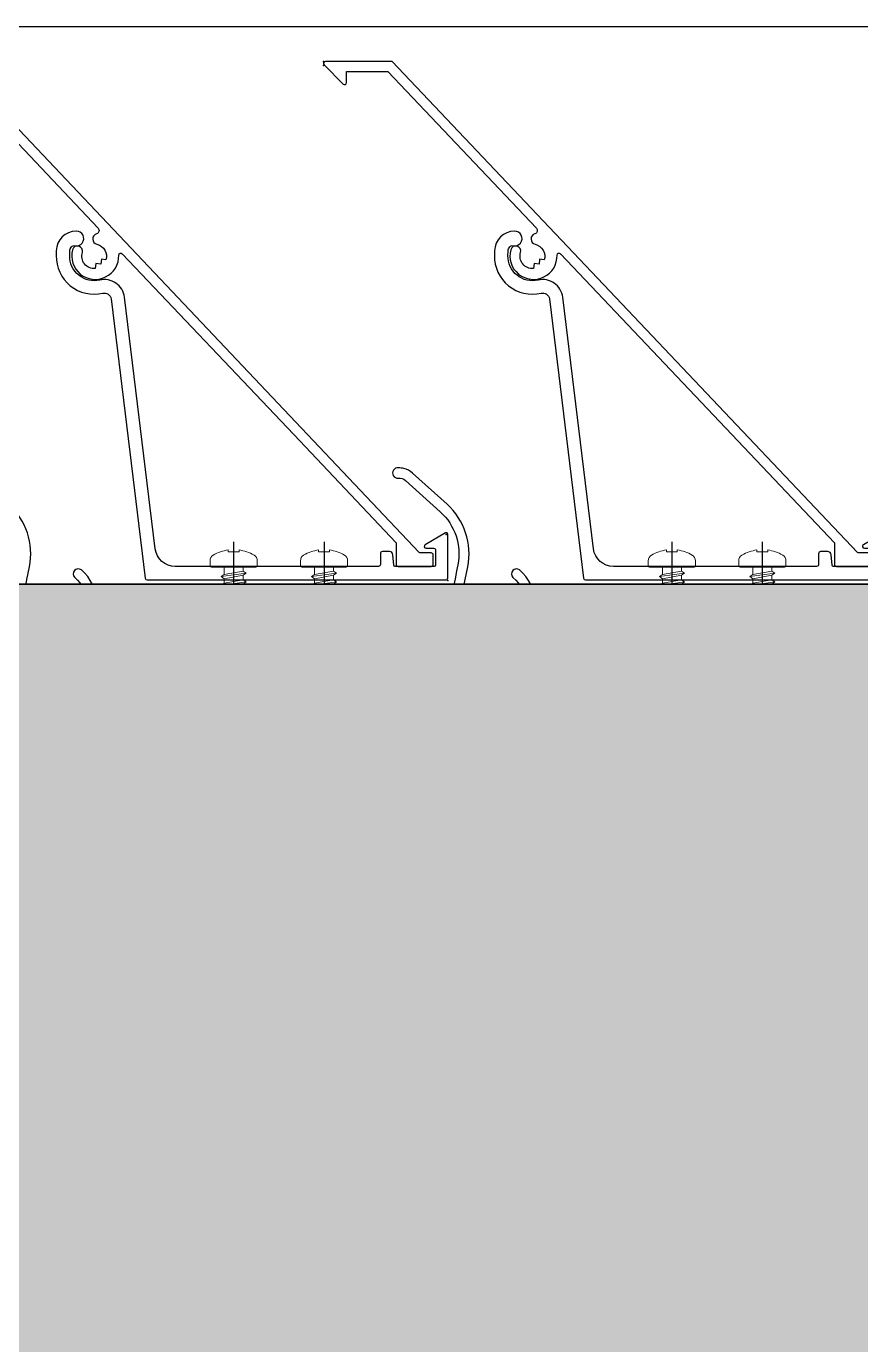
# Model space of a CAD drawing. Header units: millimetres. Extents: x -4391136 to -1798569, y -886572 to -291056.
# Drawn here: x -2450352.2 to -2450228.5, y -383406.4 to -383210.9 of the extents above; entities that cross this region are included whole.
import ezdxf
from ezdxf.enums import TextEntityAlignment as Align

# ---------------------------------------------------------------- set-up
doc = ezdxf.new("R2010")
doc.units = ezdxf.units.MM
doc.set_wipeout_variables(frame=1)
for name, pattern in [('CENTER', [50.800000000000004, 31.75, -6.35, 6.35, -6.35]), ('HIDDEN', [0.375, 0.25, -0.125]), ('TA_GL_000.70000', [1.925, 0.7, -0.175, 0.175, -0.175, 0.7]), ('Xref-C-1-PP17-AR-2214-01-B$0$DPA_Grid _ Level 100', [10, 5.5, -1.6, 1.3, -1.6])]:
    doc.linetypes.add(name, pattern=pattern)
for name, color, linetype, plot in [('000 - 0_HIDE_OBJ_FRAMING_DEF_DIMS', 7, 'Continuous', False), ('010 - ASPG_EXTR_DEF_SUB', 7, 'Continuous', False), ('010 - ASPG_FASTERN_DEF_SUB', 7, 'Continuous', False)]:
    doc.layers.add(name, color=color, linetype=linetype, plot=plot)
for name, color, linetype in [('000 - 0_SYM_DWG_GRID-BUBBLE_MAIN_COLOR_1', 7, 'Continuous'), ('000 - 0_SYM_DWG_GRIDLINE_MAIN_COLOR_251', 7, 'Continuous'), ('000 - GRID', 7, 'CENTER'), ('000 - STRUCTURE_STEEL_ACCESORIES_MAIN_COLOR_2', 7, 'Continuous'), ('000 - STRUCTURE_STEEL_ACCESORIES_WIPEOUT_', 7, 'Continuous'), ('010 - ASPG_ACCESSORIES_HATCH_', 7, 'Continuous'), ('010 - ASPG_ACCESSORIES_MAIN_COLOR_1', 7, 'Continuous'), ('010 - ASPG_ACCESSORIES_SUB_COLOR_1', 7, 'Continuous'), ('010 - ASPG_ACCESSORIES_SUB_COLOR_2', 7, 'Continuous'), ('010 - ASPG_ACCESSORIES_SYMBOL_', 7, 'Continuous'), ('010 - ASPG_ACCESSORIES_WIPEOUT_', 7, 'Continuous'), ('010 - ASPG_EXTR_MAIN_COLOR_2', 7, 'Continuous'), ('010 - ASPG_FASTERN_MAIN_COLOR_1', 7, 'Continuous'), ('010 - ASPG_FASTERN_SUB_COLOR_2', 7, 'Continuous'), ('010 - ASPG_FASTERN_SUB_COLOR_3', 7, 'Continuous'), ('010 - ASPG_FLASHING_HATCH_', 7, 'Continuous'), ('010 - ASPG_FLASHING_MAIN_COLOR_4', 7, 'Continuous'), ('010 - ASPG_FLASHING_WIPEOUT_', 7, 'Continuous'), ('010 - ASPG_FRAMING_CUT_COLOR_4', 7, 'Continuous'), ('010 - ASPG_FRAMING_HATCH_', 7, 'Continuous'), ('010 - ASPG_FRAMING_MAIN_COLOR_2', 7, 'Continuous'), ('010 - ASPG_FRAMING_SUB_COLOR_2', 7, 'Continuous'), ('010 - ASPG_FRAMING_WIPEOUT_', 7, 'Continuous'), ('_PP-Dim', 7, 'Continuous'), ('BOLT & SCREW', 7, 'Continuous'), ('Center Line', 7, 'CENTER')]:
    doc.layers.add(name, color=color, linetype=linetype)
doc.layers.add('12-GRID', color=7, linetype='CENTER', lineweight=13)
doc.layers.add('SCREW', color=7, linetype='Continuous', lineweight=5)
doc.styles.add('Arial', font='arial.ttf', dxfattribs={"height": 1500})
doc.styles.add('TA', font='', dxfattribs={"height": 4.5})
doc.styles.get('TA').set_extended_font_data('Cordia New')
pattern_1 = [(45, (68845973.91123614, -106253.6340706302), (-4.041115254481119, 4.041115254481119), []), (45, (68845976.60531414, -106253.6340706302), (-4.041115254481119, 4.041115254481119), [])]

# ---------------------------------------------------------------- blocks, each defined once
blk = doc.blocks.new('*U1277')
at = {"layer": '000 - 0_SYM_DWG_GRIDLINE_MAIN_COLOR_251', "color": 7, "linetype": 'ByBlock', "ltscale": 5}
blk.add_line((29.9999999999998, 0), (-560.4999999999969, 6.311186212045594e-14), dxfattribs=at)
at = {"color": 7, "style": 'TA', "flags": 1}
blk.add_attdef('LOCATION', (5.999999999999999, -6.000000000000001), '', height=4.5, rotation=270, dxfattribs=at)
at = {"layer": '000 - 0_SYM_DWG_GRID-BUBBLE_MAIN_COLOR_1', "color": 7, "style": 'Arial'}
blk.add_attdef('GRID-HEAD', text='', height=4.000000000000002, rotation=179.9999999999913, dxfattribs=at).set_placement((73.74999998541176, -3.552713678800501e-15), align=Align.MIDDLE_CENTER)
blk = doc.blocks.new('W-1-PP17-ENT2_REV00_20260526-152343_LOPF_MAIN_DIMS')
at = {"layer": '000 - GRID', "color": 7, "linetype": 'TA_GL_000.70000', "xscale": 50.00000000000036, "yscale": 50.00000000000036, "zscale": 50.00000000000036, "rotation": 180}
blk.add_blockref('*U1277', (-26525, 5.820766091346741e-11), dxfattribs=at)
blk = doc.blocks.new('W-1-PP17-ENT2_REV00_20260526-152612_EX_LOPF-1')
at = {"layer": '000 - 0_HIDE_OBJ_FRAMING_DEF_DIMS', "color": 7, "linetype": 'Xref-C-1-PP17-AR-2214-01-B$0$DPA_Grid _ Level 100'}
blk.add_line((-29475.61840735516, 4.074536263942719e-10), (7016.002662105951, 4.074536263942719e-10), dxfattribs=at)
blk = doc.blocks.new('*U3395')
at = {"layer": '12-GRID', "color": 7, "linetype": 'CENTER'}
for p, q in [((5.684341886080801e-14, -6.200000000000029), (5.684341886080801e-14, 2.200000000000029)), ((-4.199999999999973, -2), (4.200000000000085, -2))]:
    blk.add_line(p, q, dxfattribs=at)
at = {"layer": 'BOLT & SCREW', "color": 7}
for p, q in [((-0.553537628269381, -1.771128018217196), (-1.767499999999847, -1.558125000000442)), ((-0.4577439635652332, -1.771128018217196), (-0.8837500000000146, -1.558125000000442)), ((-0.2288719817826677, -1.446462371730204), (-0.4418749999998197, -0.2325000000002947)), ((-0.2288719817826677, -1.542256036434869), (-0.4418749999998197, -1.116250000000048)), ((0.2288719817822642, -1.446462371730562), (0.4418749999996946, -0.2324999999999764)), ((0.2288719817822642, -1.542256036434869), (0.4418749999996946, -1.116250000000048)), ((0.4577439635647103, -1.771128018217196), (0.8837499999994917, -1.558125000000442)), ((0.5535376282692559, -1.771128018217196), (1.767500000000001, -1.558125000000124)), ((-0.553537628269381, -2.228871981782805), (-1.767500000000483, -2.441875000000354)), ((-0.4577439635652332, -2.228871981782805), (-0.8837500000000146, -2.441875000000354)), ((-0.2288719817826677, -2.457743963565131), (-0.4418749999998197, -2.883750000000271)), ((-0.2288719817821107, -2.553537628269438), (-0.4418749999998197, -3.767500000000023)), ((0.4418749999996946, -2.883750000000271), (0.2288719817829008, -2.457743963565131)), ((0.2288719817829008, -2.553537628269438), (0.4418749999999732, -3.767500000000023)), ((0.4577439635647103, -2.228871981782805), (0.8837500000001283, -2.441874999999877)), ((0.5535376282692559, -2.228871981782805), (1.767500000000001, -2.441874999999877))]:
    blk.add_line(p, q, dxfattribs=at)
for points in [[(-1.767500000000006, -1.558125000000442), (-0.8837500000001342, -1.558125000000442, 0.4142135623730394), (-0.4418749999998197, -1.116250000000048), (-0.4418749999998197, -0.2325000000002947), (0.4418749999996946, -0.2324999999999764), (0.4418749999996946, -1.116250000000048, 0.4142135623731505), (0.8837500000000089, -1.558125000000442), (1.76750000000012, -1.558125000000124), (1.76750000000012, -2.441874999999877), (0.8837500000000089, -2.441874999999877, 0.414213562373095), (0.4418749999996946, -2.883750000000271), (0.4418749999999732, -3.767500000000023), (-0.4418749999998197, -3.767500000000023), (-0.4418749999998197, -2.883750000000271, 0.4142135623730397), (-0.8837500000001342, -2.441875000000354), (-1.767500000000483, -2.441875000000354)], [(0.2288719817829008, -2.457743963565131, -0.414213562373095), (0.4577439635645909, -2.228871981782805), (0.5535376282692559, -2.228871981782805), (0.5535376282692559, -1.771128018217196), (0.4577439635645909, -1.771128018217196, -0.4142135623730951), (0.228871981782105, -1.542256036434869), (0.228871981782105, -1.446462371730562), (-0.2288719817826677, -1.446462371730204), (-0.2288719817826677, -1.542256036434869, -0.4142135623730951), (-0.4577439635649944, -1.771128018217196), (-0.553537628269381, -1.771128018217196), (-0.553537628269381, -2.228871981782805), (-0.4577439635649944, -2.228871981782805, -0.4142135623730951), (-0.2288719817826677, -2.457743963565131), (-0.2288719817822698, -2.553537628269438), (0.2288719817829008, -2.553537628269438)]]:
    blk.add_lwpolyline(points, format="xyb", close=True, dxfattribs=at)
blk.add_circle((5.684341886080801e-14, -2), 3.5, dxfattribs=at)
blk = doc.blocks.new('000_ASPG_TYP_FILES_20260218-010703_FRAME_EXTR_')
at = {"layer": '010 - ASPG_FRAMING_HATCH_'}
h = blk.add_hatch(dxfattribs=at)
h.set_pattern_fill('ANSI32', scale=0.1, angle=180)
h.set_pattern_definition([(225, (0, 0), (0.6735192090801866, -0.6735192090801868), []), (225, (-0.4490130000000001, 5.498823332255506e-17), (0.6735192090801866, -0.6735192090801868), [])])
edge = h.paths.add_edge_path()
edge.add_line((1.999999996740371, 15.99999999965075), (1.999999996740371, 1.999999999941792))
edge.add_line((1.999999996740371, 1.999999999941792), (39.69999999750871, 1.999999999941792))
edge.add_arc((39.69999999730499, 1.700000000040752), 0.2999999999010399, -3.891028654834372e-08, 89.99999996109239, ccw=False)
edge.add_line((39.99999999720603, 1.699999999837019), (39.99999999720603, 0.2999999996973202))
edge.add_arc((39.69999999750872, 0.2999999996973131), 0.2999999996973131, -90.00000000000142, 1.4210854715202004e-12, ccw=False)
edge.add_line((39.69999999750871, 0), (0.2999999996973202, 0))
edge.add_arc((0.2999999996973273, 0.2999999996973273), 0.2999999996973273, 180.0000000000013, 269.99999999999864, ccw=False)
edge.add_line((0, 0.2999999996973202), (0, 17.69999999989523))
edge.add_arc((0.2999999999301508, 17.70000000012806), 0.2999999999301508, 90.00000004446741, 180.0000000444674, ccw=False)
edge.add_line((0.2999999996973202, 18.00000000005821), (22.5570233851904, 18.00000000005821))
edge.add_arc((22.5570233856712, 18.50000000026317), 0.5000000002049632, 269.9999999449049, 380.2095453190142)
edge.add_arc((26.1699999981368, 19.82999999686102), 3.349999998908497, 182.0637942974167, 200.2095453254992, ccw=False)
edge.add_arc((23.58168000320438, 19.73672835517209), 0.7599999998138507, 2.0637943418387863, 182.0637943418388, ccw=False)
edge.add_arc((26.16999999910358, 19.82999999939922), 1.830000000338361, 182.0637943388468, 447.9362056470717)
edge.add_arc((26.263271644013, 22.41831999551505), 0.7600000000549151, 87.93620564125177, 267.9362056412518, ccw=False)
edge.add_arc((26.16999999863267, 19.8300000075356), 3.349999992334041, 69.79045460402187, 87.9362056313708, ccw=False)
edge.add_arc((27.49999999788272, 23.44297661244421), 0.5000000006038865, 249.7904545688332, 359.9999999442181)
edge.add_line((27.9999999984866, 23.44297661195742), (27.9999999984866, 26.67999999993481))
edge.add_line((27.9999999984866, 26.67999999993481), (28.49999999674037, 27.17999999958556))
edge.add_line((28.49999999674037, 27.17999999958556), (27.9999999984866, 27.67999999970198))
edge.add_line((27.9999999984866, 27.67999999970198), (27.9999999984866, 38.61999999982072))
edge.add_line((27.9999999984866, 38.61999999982072), (28.49999999674037, 39.11999999993714))
edge.add_line((28.49999999674037, 39.11999999993714), (27.9999999984866, 39.62000000005355))
edge.add_line((27.9999999984866, 39.62000000005355), (27.9999999984866, 42.85702338756528))
edge.add_arc((27.49999999787862, 42.85702338707262), 0.5000000006079759, 5.645408219420843e-08, 110.2095454304945)
edge.add_arc((26.16999999884449, 46.46999999186602), 3.349999992147246, 272.0637943651193, 290.20954539329375, ccw=False)
edge.add_arc((26.263271644013, 43.88168000403675), 0.7600000000258301, 92.06379435882718, 272.0637943588272, ccw=False)
edge.add_arc((26.16999999910502, 46.47000000012492), 1.830000000339747, 272.0637943528818, 537.9362056611998)
edge.add_arc((23.58168000320438, 46.56327164435061), 0.7599999998138507, 177.9362056581612, 357.9362056581612, ccw=False)
edge.add_arc((26.16999999825318, 46.47000000263876), 3.349999999025627, 159.7904546748206, 177.9362057022633, ccw=False)
edge.add_arc((22.55702338551316, 47.7999999994954), 0.500000000434755, 339.790454661877, 450.0000000369852)
edge.add_line((22.5570233851904, 48.29999999993015), (0.2999999996973202, 48.29999999993015))
edge.add_arc((0.2999999996973095, 48.59999999962746), 0.2999999996973131, 179.9999999999987, 270.00000000000205, ccw=False)
edge.add_line((0, 48.59999999962747), (0, 59.99999999994179))
edge.add_arc((0.2999999996973202, 59.99999999994179), 0.2999999996973202, 90, 180, ccw=False)
edge.add_line((0.2999999996973202, 60.29999999963911), (4.999999997438863, 60.29999999963911))
edge.add_line((4.999999997438863, 60.29999999963911), (4.999999997438863, 64.99999999959255))
edge.add_arc((5.299999997369017, 64.99999999982538), 0.2999999999301544, 90.0000000444681, 180.0000000444674, ccw=False)
edge.add_line((5.299999997136183, 65.29999999975553), (29.99999999883585, 65.29999999975553))
edge.add_line((29.99999999883585, 65.29999999975553), (29.99999999883585, 63.59999999997672))
edge.add_arc((29.69999999890567, 63.59999999974391), 0.2999999999301721, -89.99999995552861, 4.4463320136856055e-08, ccw=False)
edge.add_line((29.69999999913853, 63.29999999981374), (7.299999997485429, 63.29999999981374))
edge.add_arc((7.29999999771826, 62.99999999988358), 0.2999999999301508, 90.00000004446738, 180.0000000444674)
edge.add_line((6.999999997788109, 62.99999999965075), (6.999999997788109, 58.29999999969732))
edge.add_line((6.999999997788109, 58.29999999969732), (2.300000000162981, 58.29999999969732))
edge.add_arc((2.299999998300336, 57.99999999813735), 0.3000000015599653, 89.99999964426098, 179.999999644261)
edge.add_line((1.999999996740371, 58), (1.999999996740371, 50.60000000003492))
edge.add_arc((2.299999998533172, 50.60000000166475), 0.3000000017928013, 180.000000311273, 270.0000003112706)
edge.add_line((2.300000000162981, 50.29999999987194), (29.69999999913853, 50.29999999987194))
edge.add_arc((29.6999999989348, 49.9999999999709), 0.299999999901047, -3.890897914970992e-08, 89.99999996109108, ccw=False)
edge.add_line((29.99999999883585, 49.99999999976717), (29.99999999883585, 26.67999999993481))
edge.add_line((29.99999999883585, 26.67999999993481), (29.99999999883585, 16.29999999981374))
edge.add_arc((29.6999999989057, 16.2999999995809), 0.2999999999301508, -89.99999995553259, 4.446741286301403e-08, ccw=False)
edge.add_line((29.69999999913853, 15.99999999965075), (1.999999996740371, 15.99999999965075))
at = {"layer": '010 - ASPG_FRAMING_CUT_COLOR_4', "color": 7}
blk.add_lwpolyline([(1.999999996740371, 15.99999999965075), (1.999999996740371, 1.999999999941792), (39.69999999750871, 1.999999999941792, -0.4142135623731089), (39.99999999720603, 1.699999999837019), (39.99999999720603, 0.2999999996973202, -0.4142135623731089), (39.69999999750871, 0), (0.2999999996973202, 0, -0.4142135623730811), (0, 0.2999999996973202), (0, 17.69999999989523, -0.4142135623730951), (0.2999999996973202, 18.00000000005821), (22.5570233851904, 18.00000000005821, 0.5217296884731124), (23.02624112786725, 18.67272727261297, -0.07934163687482358), (22.82217297761235, 19.70935906958766, -1), (24.34118702879641, 19.76409764075652, 2.296345716993233), (26.23590235819574, 21.65881296969019, -1), (26.29064092983026, 23.17782702133991, -0.0793416368716021), (27.32727272447664, 22.9737588702119, 0.5217296884801942), (27.9999999984866, 23.44297661195742), (27.9999999984866, 26.67999999993481), (28.49999999674037, 27.17999999958556), (27.9999999984866, 27.67999999970198), (27.9999999984866, 38.61999999982072), (28.49999999674037, 39.11999999993714), (27.9999999984866, 39.62000000005355), (27.9999999984866, 42.85702338756528, 0.5217296884727316), (27.32727272447664, 43.3262411293108, -0.07934163687522733), (26.29064092983026, 43.122172978241, -1), (26.23590235819574, 44.64118702983251, 2.296345716995783), (24.34118702879641, 46.53590235876618, -1), (22.82217297761235, 46.59064092993503, -0.07934163687201433), (23.02624112786725, 47.62727272690972, 0.5217296884786579), (22.5570233851904, 48.29999999993015), (0.2999999996973202, 48.29999999993015, -0.4142135623731158), (0, 48.59999999962747), (0, 59.99999999994179, -0.414213562373095), (0.2999999996973202, 60.29999999963911), (4.999999997438863, 60.29999999963911), (4.999999997438863, 64.99999999959255, -0.4142135623730879), (5.299999997136183, 65.29999999975553), (29.99999999883585, 65.29999999975553), (29.99999999883585, 63.59999999997672, -0.4142135623730533), (29.69999999913853, 63.29999999981374), (7.299999997485429, 63.29999999981374, 0.4142135623730949), (6.999999997788109, 62.99999999965075), (6.999999997788109, 58.29999999969732), (2.300000000162981, 58.29999999969732, 0.4142135623730948), (1.999999996740371, 58), (1.999999996740371, 50.60000000003492, 0.4142135623730845), (2.300000000162981, 50.29999999987194), (29.69999999913853, 50.29999999987194, -0.4142135623730951), (29.99999999883585, 49.99999999976717), (29.99999999883585, 26.67999999993481), (29.99999999883585, 16.29999999981374, -0.4142135623730951), (29.69999999913853, 15.99999999965075)], format="xyb", close=True, dxfattribs=at)
at = {"color": 7}
for p in [(26.16999999736436, 48.46999999973923), (26.16999999736436, 21.82999999966705)]:
    blk.add_blockref('*U3395', p, dxfattribs=at)
blk = doc.blocks.new('PZG35-9D5')
at = {"layer": 'Center Line', "color": 7}
blk.add_line((1.4210854715202e-14, 3.733653355866409), (1.4210854715202e-14, -10.53404386090006), dxfattribs=at)
at = {"layer": 'SCREW', "color": 7}
for p, q in [((-1.399999999999963, 2.842170943040401e-14), (-1.399999999999963, -1.090192378864657)), ((1.399999999999991, 0), (1.399999999999991, -0.5901923788647139)), ((-1.850000000000009, -1.399999999999977), (1.850000000000037, -0.8999999999999773)), ((-1.850000000000009, -1.399999999999977), (-1.399999999999963, -1.090192378864685)), ((-1.850000000000009, -1.399999999999977), (-1.399999999999963, -1.709807621135297)), ((-1.399999999999963, -1.090192378864685), (1.399999999999991, -0.5901923788646855)), ((-1.399999999999963, -1.709807621135297), (1.399999999999991, -1.209807621135297)), ((-1.399999999999963, -1.709807621135269), (-1.399999999999963, -2.390192378864697)), ((-1.399999999999963, -2.390192378864697), (1.399999999999991, -1.890192378864697)), ((1.850000000000037, -0.8999999999999773), (1.399999999999991, -0.5901923788646855)), ((1.850000000000037, -0.8999999999999773), (1.399999999999991, -1.209807621135297)), ((1.399999999999991, -1.209807621135269), (1.399999999999991, -1.890192378864725)), ((1.850000000000037, -2.199999999999989), (1.399999999999991, -1.890192378864697)), ((-1.850000000000009, -2.699999999999989), (1.850000000000037, -2.199999999999989)), ((-1.850000000000009, -2.699999999999989), (-1.399999999999963, -2.390192378864697)), ((-1.850000000000009, -2.699999999999989), (-1.399999999999963, -3.009807621135309)), ((-1.850000000000009, -4), (-1.399999999999963, -3.690192378864708)), ((-1.850000000000009, -4), (-0.9911470940920566, -3.883938796498938)), ((-1.399999999999963, -3.009807621135309), (1.399999999999991, -2.509807621135309)), ((-1.399999999999963, -3.009807621135309), (-1.399999999999963, -3.690192378864708)), ((-1.399999999999963, -3.690192378864708), (-0.8446989986695002, -3.591031485769975)), ((0.5619885887190463, -3.339837273736322), (1.399999999999991, -3.190192378864708)), ((0.7141825614195483, -3.653488843051434), (1.850000000000037, -3.5)), ((0.7141825614195483, -3.932275020881832), (1.399999999999991, -3.80980762113532)), ((1.850000000000037, -2.199999999999989), (1.399999999999991, -2.509807621135309)), ((1.399999999999991, -2.50980762113528), (1.399999999999991, -3.190192378864708)), ((1.850000000000037, -3.5), (1.399999999999991, -3.190192378864708)), ((1.850000000000037, -3.5), (1.399999999999991, -3.80980762113532)), ((1.399999999999991, -3.809807621135349), (1.399999999999991, -4.490192378864691)), ((-1.850000000000009, -4), (-1.399999999999963, -4.30980762113532)), ((-1.399999999999963, -4.30980762113532), (-1.184865735341859, -4.271390788160659)), ((-1.399999999999963, -4.309807621135349), (-1.399999999999963, -8.099999999999966)), ((0.7141825614195483, -4.612659778611231), (1.399999999999991, -4.49019237886472)), ((0.7141825614195483, -4.953488843051389), (1.850000000000037, -4.800000000000011)), ((0.7141825614195483, -5.232275020881843), (1.399999999999991, -5.109807621135332)), ((1.850000000000037, -4.800000000000011), (1.399999999999991, -4.49019237886472)), ((1.850000000000037, -4.800000000000011), (1.399999999999991, -5.109807621135332)), ((1.399999999999991, -5.109807621135332), (1.399999999999991, -8.099999999999966)), ((1.4210854715202e-14, -9.5), (-1.399999999999963, -8.099999999999966)), ((1.4210854715202e-14, -9.5), (1.399999999999991, -8.099999999999966))]:
    blk.add_line(p, q, dxfattribs=at)
blk.add_lwpolyline([(1.4210854715202e-14, -9.5), (0.7141825614195483, -5.232275020881843), (0.7141825614195483, -3.600899293750615, 0.4176573264866609), (0.4106596181599826, -3.300919979679151, 0.1081021898226624), (-0.8446989986694433, -3.591031485769975), (-1.399999999999991, -4.701675652739141)], format="xyb", dxfattribs=at)
blk = doc.blocks.new('*U3396')
at = {"layer": 'SCREW', "color": 7}
blk.add_lwpolyline([(3.026373332565058, 1.780836269555209, 0.09905967801670053), (0.7999999999999687, 2.546427498927414), (0.7999999999999687, 2.274284095813357), (-0.800000000000054, 2.274284095813357), (-0.800000000000054, 2.546427498927414, 0.09905967801670058), (-3.026373332565143, 1.780836269555209, 0.2665876613401604), (-3.500000000000043, 0.9556546004010897), (-3.500000000000043, 0.1999999999999886, 0.4142135623730938), (-3.300000000000054, 0), (3.299999999999997, 0, 0.4142135623731049), (3.499999999999986, 0.1999999999999886), (3.499999999999957, 0.9556546004010897, 0.2665876613401604)], format="xyb", close=True, dxfattribs=at)
blk.add_blockref('PZG35-9D5', (-1.4210854715202e-14, 0), dxfattribs=at)
blk = doc.blocks.new('*U3399')
at = {"color": 7}
blk.add_point((0, 0), dxfattribs=at)
at = {"layer": '010 - ASPG_ACCESSORIES_MAIN_COLOR_1', "color": 7}
blk.add_lwpolyline([(-39.69999999902211, -0.5999999995172398, 0.4142135623731156), (-39.99999999883585, -0.8999999995638059), (-39.99999999883585, -7.366962144914214, 0.5773502691897371), (-39.65044321701862, -7.568778847059366), (-36.64260295056738, -5.832201459393036, 0.7673269879794871), (-36.78520590183325, -5.299999999645297), (-37.89999999874271, -5.299999999645297, -0.4142135623735732), (-38.19999999902211, -4.999999999656938), (-38.19999999902211, -2.799999999587089, -0.4142135623730951), (-37.99999999883585, -2.59999999951724), (-32.18326623388566, -2.59999999951724, -0.3888787318530097), (-31.98402729420923, -2.782568851142787), (-31.8474567013327, -4.343577870872468, 0.3888787318530089), (-31.34935935237445, -4.799999999528882), (-30.29999999911524, -4.799999999528882, 0.4142135623732408), (-29.99999999883585, -4.499999999540523), (-29.99999999883585, -2.899999999505599, -0.4142135623731785), (-29.69999999902211, -2.59999999951724), (0.4107479506637901, -2.59999999951724, -0.3789692262628873), (3.38851808081381, -5.235465979035143), (7.952927200356498, -42.5207682372482, 0.4465929586642906), (11.6177961837966, -45.07649022702281, -0.4898018444424612), (16.07846395508386, -48.68238816667036), (16.06490363762714, -49.36225294566866, -0.1824796859550777), (15.80227640201338, -50.01801436272836, -0.2679491924113072), (15.32539491611533, -50.16829426406803, 1.122114645179816), (15.09990952932276, -52.3421093734276, 0.4050039718497206), (18.0645059288945, -49.40213623346681), (18.07806624681689, -48.72227145435209, 0.4898054953707174), (11.15966573380865, -43.12966807454978, -0.4465970485362636), (9.938031048281118, -42.27776159492242), (4.866356541635469, -0.8481197821154633, 0.3641755342157969), (4.570876519894227, -0.5999999995172398)], format="xyb", close=True, dxfattribs=at)
at = {"layer": '010 - ASPG_EXTR_DEF_SUB', "color": 7}
for p in [(-39.99999999883585, -0.4999999995172402), (43.44495566345738, -76.89999999944341), (43.44495566345738, -77.49999999954052)]:
    blk.add_point(p, dxfattribs=at)
at = {"layer": '010 - ASPG_EXTR_MAIN_COLOR_2', "color": 7}
blk.add_lwpolyline([(11.37409105408005, -48.15170148877115), (11.47245816211216, -47.43577758665815), (12.17779493960552, -47.55667202338264), (12.29266474000178, -46.78670596401826, -0.5355375090189683), (14.1918134491425, -49.16870282323253, 0.9915718169393263), (15.66379558271728, -49.57599316951273, 1.157025413028558), (8.792231505503878, -48.77291728999153, -0.6885576205791355), (8.274611146422103, -48.98797988444021), (-17.14292736421339, -22.16859813180672), (-32.34153279638849, -6.131750148785431), (-32.34153279638849, -2.899999981694054, 0.4143115081626392), (-32.64163311407901, -2.59999999951724), (-37.54163311352022, -2.59999999951724, 0.4141156188887998), (-37.84153278893791, -2.899999981635847), (-37.84153278893791, -4.299999988411218, 0.4142135623731781), (-37.54153279098682, -4.599999986478724), (-35.98884801496752, -4.599999986478724, -0.205894629290155), (-35.77110154624097, -4.693635078269653), (33.22969053988345, -77.49999999954052), (43.14495566324331, -77.49999999954052, 0.6681786376628355), (43.35708769806661, -76.98786796536915), (40.5215537941549, -74.1523340573247, 0.6681786381757795), (40.00942175951786, -74.36446609156592), (40.00942175951786, -75.99999999802712), (33.87471885257401, -75.99999999802712), (11.86384030175395, -52.7751643466243, -0.5583539238224016), (12.08261241135187, -51.95244935475676, 0.7662751832817146), (12.03674733010121, -50.39291741001107, -0.4385828234445206), (10.70630855322815, -48.05207626283555)], format="xyb", close=True, dxfattribs=at)
at = {"layer": 'SCREW', "color": 7, "rotation": 180}
for p in [(-21.64901723782532, -2.499999999924694), (-8.237076249206439, -2.499999999924694)]:
    blk.add_blockref('*U3396', p, dxfattribs=at)
blk = doc.blocks.new('*U2777')
at = {"color": 7}
blk.add_wipeout([(1380.0000000029763, 4.000000001456783), (60.00000000297587, 4.000000000000455), (60.00000000297587, 69.30000000000018), (1380.0000000029763, 69.30000000145697)], dxfattribs=at).dxf.layer = '010 - ASPG_FRAMING_WIPEOUT_'
at = {"layer": '010 - ASPG_FRAMING_MAIN_COLOR_2', "color": 7}
blk.add_lwpolyline([(1350.00000000414, 69.3000000014566), (90.00000000181171, 69.3), (90.00000000181171, 6), (1350.00000000414, 6.000000001456584)], close=True, dxfattribs=at)
at = {"layer": '010 - ASPG_FRAMING_SUB_COLOR_2', "color": 7}
for points in [[(1380.000000002976, 4.000000001456584), (60.00000000297587, 4), (60.00000000297587, 69.3), (1380.000000002976, 69.3000000014566)], [(60.00000000297587, 2.000000000715772), (60.00000000297587, 4), (1380.000000002976, 4.000000001456584), (1380.000000002976, 2.000000002172357)]]:
    blk.add_lwpolyline(points, close=True, dxfattribs=at)
at = {"color": 7, "rotation": 180}
for p in [(1261.770309460117, 69.3), (1326.770309460117, 69.3)]:
    blk.add_blockref('*U3399', p, dxfattribs=at)
at = {"color": 7, "xscale": -1}
blk.add_blockref('000_ASPG_TYP_FILES_20260218-010703_FRAME_EXTR_', (1380.000000002976, 4.000000001456584), dxfattribs=at)
blk = doc.blocks.new('*U1976')
at = {"layer": '010 - ASPG_ACCESSORIES_SUB_COLOR_2', "color": 7}
for p, q in [((-2.084999999999127, -1.547816335794778), (-2.084999999999127, 0)), ((2.084999999999013, -1.047816335789321), (2.084999999999127, 0)), ((-2.729999999999563, -1.899999999995998), (2.729999999999563, -1.399999999995998)), ((-2.729999999999563, -1.899999999995998), (-2.084999999999127, -1.547816335789321)), ((-2.729999999999563, -1.899999999995998), (-2.084999999999127, -2.252183664200857)), ((-2.084999999999127, -1.547816335789321), (2.084999999999127, -1.047816335789321)), ((-2.084999999999127, -2.252183664200857), (2.084999999999127, -1.752183664200857)), ((2.729999999999563, -1.399999999995998), (2.084999999999127, -1.047816335789321)), ((2.729999999999563, -1.399999999995998), (2.084999999999127, -1.752183664200857)), ((2.084999999999013, -2.847816335790412), (2.0849999999989, -1.752183664201084)), ((-2.729999999999563, -3.69999999999709), (2.729999999999563, -3.19999999999709)), ((-2.729999999999563, -3.69999999999709), (-2.084999999999127, -3.347816335790412)), ((-2.729999999999563, -3.69999999999709), (-2.084999999999127, -4.052183664201948)), ((-2.084999999999013, -3.347816335790412), (-2.084999999999127, -2.252183664206314)), ((-2.084999999999127, -3.347816335790412), (2.084999999999127, -2.847816335790412)), ((-2.084999999999127, -4.052183664201948), (2.084999999999127, -3.552183664201948)), ((2.729999999999563, -3.19999999999709), (2.084999999999127, -2.847816335790412)), ((2.729999999999563, -3.19999999999709), (2.084999999999127, -3.552183664201948)), ((2.084999999999241, -4.647816335791504), (2.084999999999241, -3.552183664201948)), ((-2.729999999999563, -5.499999999998181), (2.729999999999563, -4.999999999998181)), ((-2.729999999999563, -5.499999999998181), (2.729999999999563, -4.999999999998181)), ((-2.729999999999563, -5.499999999998181), (-2.084999999999127, -5.147816335791504)), ((-2.729999999999563, -5.499999999998181), (-2.084999999999127, -5.147816335791504)), ((-2.729999999999563, -5.499999999998181), (-2.084999999999127, -5.852183664203039)), ((-2.729999999999563, -5.499999999998181), (-2.084999999999127, -5.852183664203039)), ((-2.0849999999989, -5.147816335791504), (-2.084999999999013, -4.052183664201948)), ((-2.084999999999127, -5.147816335791504), (2.084999999999127, -4.647816335791504)), ((-2.084999999999127, -5.147816335791504), (2.084999999999127, -4.647816335791504)), ((-2.084999999999127, -5.852183664203039), (2.084999999999127, -5.352183664203039)), ((-2.084999999999127, -5.852183664203039), (2.084999999999127, -5.352183664203039)), ((-2.084999999999127, -6.947816335792595), (-2.0849999999989, -5.852183664203039)), ((-2.084999999999127, -6.947816335792595), (-2.084999999999127, -5.852183664203039)), ((2.729999999999563, -4.999999999998181), (2.084999999999127, -4.647816335791504)), ((2.729999999999563, -4.999999999998181), (2.084999999999127, -4.647816335791504)), ((2.729999999999563, -4.999999999998181), (2.084999999999127, -5.352183664203039)), ((2.729999999999563, -4.999999999998181), (2.084999999999127, -5.352183664203039)), ((2.084999999999127, -6.447816335792595), (2.084999999999127, -5.352183664203039)), ((2.084999999999127, -6.447816335792595), (2.084999999999241, -5.352183664203039)), ((-2.729999999999563, -7.299999999999272), (2.729999999999563, -6.799999999999272)), ((-2.729999999999563, -7.299999999999272), (-2.084999999999127, -6.947816335792595)), ((-2.729999999999563, -7.299999999999272), (-2.084999999999127, -7.652183664204131)), ((-2.084999999999127, -6.947816335792595), (2.084999999999127, -6.447816335792595)), ((-2.084999999999127, -7.652183664204131), (2.084999999999127, -7.152183664204131)), ((-2.084999999999127, -8.747816335793686), (-2.084999999999127, -7.652183664204131)), ((2.729999999999563, -6.799999999999272), (2.084999999999127, -6.447816335792595)), ((2.729999999999563, -6.799999999999272), (2.084999999999127, -7.152183664204131)), ((2.084999999999127, -8.247816335793686), (2.084999999999127, -7.152183664204131)), ((-2.729999999999563, -9.099999999998545), (-2.084999999999127, -8.747816335793686)), ((-2.729999999999563, -9.099999999998545), (-1.568355612604137, -8.982641209644498)), ((-2.729999999999563, -9.099999999998545), (-2.084999999999127, -9.452183664205222)), ((-2.084999999999127, -8.747816335793686), (-1.064489079482883, -8.605286877620529)), ((-2.084999999999127, -9.452183664205222), (-1.629698446698967, -9.388594061787444)), ((-2.084999999999127, -10.54781633579296), (-2.084999999999127, -9.452183664205222)), ((0.4333070988686814, -8.43729858455481), (2.084999999999127, -8.247816335793686)), ((0.7141825614198751, -8.775605983184505), (2.729999999999563, -8.599999999998545)), ((0.7141825614198751, -9.102437496409038), (2.084999999999127, -8.952183664205222)), ((2.729999999999563, -8.599999999998545), (2.084999999999127, -8.247816335793686)), ((2.729999999999563, -8.599999999998545), (2.084999999999127, -8.952183664205222)), ((2.084999999999127, -10.04781633579296), (2.084999999999127, -8.952183664205222)), ((-2.729999999999563, -10.89999999999964), (-2.084999999999127, -10.54781633579296)), ((-2.729999999999563, -10.89999999999964), (-1.844567201240352, -10.81054635710279)), ((-2.729999999999563, -10.89999999999964), (-2.084999999999127, -11.25218366420449)), ((-2.084999999999127, -10.54781633579296), (-1.798826981090315, -10.50784803706301)), ((-2.084999999999127, -11.25218366420449), (-1.907557413303948, -11.22740118002912)), ((-2.084999999999127, -12.40167565273805), (-2.084999999999127, -11.25218366420449)), ((0.7141825614198751, -10.20507654483481), (2.084999999999127, -10.04781633579296)), ((0.7141825614198751, -10.57560598318378), (2.729999999999563, -10.39999999999964)), ((0.7141825614198751, -10.90243749640831), (2.084999999999127, -10.75218366420449)), ((2.729999999999563, -10.39999999999964), (2.084999999999127, -10.04781633579296)), ((2.729999999999563, -10.39999999999964), (2.084999999999127, -10.75218366420449)), ((2.084999999999127, -10.75218366420449), (2.084999999999127, -15.59999999999854)), ((-2.084999999999127, -12.40167565273805), (-2.084999999999127, -15.59999999999854)), ((0, -17.19999999999891), (-2.084999999999127, -15.59999999999854)), ((0, -17.19999999999891), (2.084999999999127, -15.59999999999854))]:
    blk.add_line(p, q, dxfattribs=at)
blk.add_lwpolyline([(0, -17.19999999999891), (0.7141825614198751, -11.45704931750151), (0.7141825614198751, -8.736688384093213, 0.4176573264866609), (0.4106596181591158, -8.436709070021607, 0.07099332720072511), (-1.529698998669119, -8.726820576112004), (-2.084999999999127, -12.40167565273805)], format="xyb", dxfattribs=at)
at = {"layer": '010 - ASPG_ACCESSORIES_SYMBOL_', "color": 7, "linetype": 'CENTER'}
blk.add_line((0, 6.142561988594025), (0, -18.19999999999891), dxfattribs=at)
at = {"layer": '010 - ASPG_FASTERN_MAIN_COLOR_1', "color": 7}
for p, q in [((-4.170000000000073, 5.049999999999272), (-4.170000000000073, 1.200000000000728)), ((3.127500000000509, 5.450000000000728), (-3.127500000000509, 5.450000000000728)), ((-2.084999999999127, 5.049999999999272), (-2.084999999999127, 1.200000000000728)), ((2.084999999999127, 5.049999999999272), (2.084999999999127, 1.200000000000728)), ((4.170000000000073, 5.049999999999272), (4.170000000000073, 1.200000000000728)), ((-5.5, 0.5499999999992724), (-5.5, 0)), ((5.5, 0), (-5.5, 0)), ((-5.200000000000728, 0.8500000000003638), (-4.170000000000073, 1.200000000000728)), ((5.200000000000728, 0.8500000000003638), (-5.200000000000728, 0.8500000000003638)), ((4.170000000000073, 1.200000000000728), (-4.170000000000073, 1.200000000000728)), ((-2.57630675031578, 0.8500000000003638), (-2.084999999999127, 1.200000000000728)), ((2.44630675031658, 0.8500000000003638), (2.084999999999127, 1.200000000000728)), ((5.200000000000728, 0.8500000000003638), (4.170000000000073, 1.200000000000728)), ((5.5, 0.5499999999992724), (5.5, 0))]:
    blk.add_line(p, q, dxfattribs=at)
for centre, radius, start, end in [((-3.127500000000509, 3.891492187500262), 1.55850781249987, 48.01707852331997, 131.98292147668), ((0, -0.1840312499989523), 5.634031249999114, 68.2799117114248, 111.7200882885752), ((3.127500000000509, 3.891492187500262), 1.558507812499965, 48.01707852331997, 131.98292147668), ((-5.200000000000728, 0.5499999999992724), 0.3, 90, 180), ((5.200000000000728, 0.5499999999992724), 0.3, 0, 90)]:
    blk.add_arc(centre, radius, start, end, dxfattribs=at)
blk = doc.blocks.new('G$C7D677D58')
at = {"layer": '010 - ASPG_FASTERN_MAIN_COLOR_1'}
h = blk.add_hatch(dxfattribs=at)
h.set_pattern_fill('ANSI35', scale=0.02, angle=280.6768409131589, style=0)
h.set_pattern_definition([(145.6768409131589, (67.45353497568851, -13.09426057516771), (0.00281929956869494, 0.00412935224241727), []), (145.6768409131589, (67.45006064978782, -13.09491560150343), (0.00281929956869494, 0.00412935224241727), [0.006249999999999968, -0.001249999999999992, 0, -0.001249999999999992])])
h.paths.add_polyline_path([(0.02989179726182556, 0.01545000000078289), (0.02447319464567954, 0.01545000000078289), (0.02447319464567954, 0.0005500000004303729), (0.02989179726182556, 0.0005500000004303729)])
at = {"layer": '010 - ASPG_FASTERN_DEF_SUB', "color": 7, "ltscale": 0.1}
blk.add_line((0.03829179726176335, 0.007999999999924512), (0, 0.007999999999924512, -2.806346833239134e-06), dxfattribs=at)
at = {"layer": '010 - ASPG_FASTERN_MAIN_COLOR_1', "color": 7}
for p, q in [((0.01327319464712673, 0, -2.806346833239134e-06), (0.01327319464712673, 0.01599999999996271, -2.806346833239134e-06)), ((0.01327319464712673, 0.01599999999996271, -2.806346833239134e-06), (0.01447319464705288, 0.01599999999996271, -2.806346833239134e-06)), ((0.01447319464705288, 0.01599999999996271, -2.806346833239134e-06), (0.01447319464705288, 0, -2.806346833239134e-06)), ((0.02989179726182556, 0), (0.02989179726182556, 0.01599999999996271)), ((0.02989179726182556, 0.01599999999996271), (0.03109179726175171, 0.01599999999996271)), ((0.03109179726175171, 0.01599999999996271), (0.03109179726175171, 0)), ((0.01247319464710017, 0.01492820323028354, -2.806346833239134e-06), (0.007673194646940829, 0.01492820323028354, -2.806346833239134e-06)), ((0.03109179726175171, 0.001071796769679167), (0.03109179726175171, 0.01492820323028354)), ((0.03589179726191105, 0.01492820323028354), (0.03109179726175171, 0.01492820323028354)), ((0.002400000000079672, 0.01199999999994361, -2.806346833239134e-06), (0.001600000000053114, 0.01119999999991705, -2.806346833239134e-06)), ((0.006873194647141645, 0.01199999999994361, -2.806346833239134e-06), (0.002400000000079672, 0.01199999999994361, -2.806346833239134e-06)), ((0.006873194647141645, 0.002803847577297347, -2.806346833239134e-06), (0.006873194647141645, 0.01319615242266536, -2.806346833239134e-06)), ((0.01327319464712673, 0.002803847577297347, -2.806346833239134e-06), (0.01327319464712673, 0.01319615242266536, -2.806346833239134e-06)), ((0.03669179726193761, 0.002803847577297347), (0.03669179726193761, 0.01319615242266536)), ((0.001600000000053114, 0.00479999999993197, -2.806346833239134e-06), (0.001600000000053114, 0.01119999999991705, -2.806346833239134e-06)), ((0.006873194647141645, 0.01119999999991705, -2.806346833239134e-06), (0.001600000000053114, 0.01119999999991705, -2.806346833239134e-06)), ((0.01247319464710017, 0.01146410161504718, -2.806346833239134e-06), (0.007673194646940829, 0.01146410161504718, -2.806346833239134e-06)), ((0.03589179726191105, 0.01146410161504718), (0.03109179726175171, 0.01146410161504718)), ((0.006873194647141645, 0.00479999999993197, -2.806346833239134e-06), (0.001600000000053114, 0.00479999999993197, -2.806346833239134e-06)), ((0.002400000000079672, 0.003999999999905413, -2.806346833239134e-06), (0.001600000000053114, 0.00479999999993197, -2.806346833239134e-06)), ((0.006873194647141645, 0.003999999999905413, -2.806346833239134e-06), (0.002400000000079672, 0.003999999999905413, -2.806346833239134e-06)), ((0.01247319464710017, 0.00453589838480184, -2.806346833239134e-06), (0.007673194646940829, 0.00453589838480184, -2.806346833239134e-06)), ((0.03589179726191105, 0.00453589838480184), (0.03109179726175171, 0.00453589838480184)), ((0.01247319464710017, 0.001071796769679167, -2.806346833239134e-06), (0.007673194646940829, 0.001071796769679167, -2.806346833239134e-06)), ((0.01447319464705288, 0, -2.806346833239134e-06), (0.01327319464712673, 0, -2.806346833239134e-06)), ((0.03109179726175171, 0), (0.02989179726182556, 0)), ((0.03589179726191105, 0.001071796769679167), (0.03109179726175171, 0.001071796769679167))]:
    blk.add_line(p, q, dxfattribs=at)
at = {"layer": '010 - ASPG_FASTERN_MAIN_COLOR_1', "color": 7, "elevation": -2.806346833239134e-06}
for points in [[(0.007673194646940829, 0.01492820323028354, 0.4618802153516978), (0.007673194646940829, 0.01146410161504718, 0.2309401076757868), (0.007673194646940829, 0.00453589838480184, 0.461880215351701), (0.007673194646940829, 0.001071796769679167)], [(0.01247319464710017, 0.01492820323028354, -0.4618802153516978), (0.01247319464710017, 0.01146410161504718, -0.2309401076757868), (0.01247319464710017, 0.00453589838480184, -0.461880215351701), (0.01247319464710017, 0.001071796769679167)], [(0.03589179726191105, 0.01492820323028354, -0.4618802153516978), (0.03589179726191105, 0.01146410161504718, -0.2309401076757868), (0.03589179726191105, 0.00453589838480184, -0.4618802153517009), (0.03589179726191105, 0.001071796769679167)]]:
    blk.add_lwpolyline(points, format="xyb", dxfattribs=at)
at = {"layer": '010 - ASPG_FASTERN_MAIN_COLOR_1', "color": 7}
blk.add_lwpolyline([(0.02989179726182556, 0.01545000000078289), (0.02447319464567954, 0.01545000000078289), (0.02447319464567954, 0.0005500000004303729), (0.02989179726182556, 0.0005500000004303729)], close=True, dxfattribs=at)
at = {"layer": '010 - ASPG_FASTERN_SUB_COLOR_2', "color": 7, "linetype": 'HIDDEN'}
for p, q in [((0.02989179726182556, 0.01199999999994361), (0.01447319464705288, 0.01199999999994361, -2.806346833239134e-06)), ((0.02989179726182556, 0.01119999999991705), (0.01447319464705288, 0.01119999999991705, -2.806346833239134e-06)), ((0.02989179726182556, 0.00479999999993197), (0.01447319464705288, 0.00479999999993197, -2.806346833239134e-06)), ((0.02989179726182556, 0.003999999999905413), (0.01447319464705288, 0.003999999999905413, -2.806346833239134e-06))]:
    blk.add_line(p, q, dxfattribs=at)
blk = doc.blocks.new('010 - ASPG_ACCESSORIES_BRACKET_FOR_FRAME_TYPE-1_CUT-VIEW')
at = {"color": 7}
blk.add_wipeout([(4.656612873077393e-10, 25.00000000008731), (4.656612873077393e-10, 1.8189894035458565e-12), (40, 1.8189894035458565e-12), (40, 3.000000000153044), (3.0000000003213074, 3.000000000153044), (3.0000000003213074, 25.00000000008731)], dxfattribs=at).dxf.layer = '010 - ASPG_ACCESSORIES_WIPEOUT_'
at = {"layer": '010 - ASPG_ACCESSORIES_HATCH_'}
h = blk.add_hatch(dxfattribs=at)
h.set_pattern_fill('ANSI32', scale=0.03)
h.set_pattern_definition(pattern_1)
h.paths.add_polyline_path([(1.452183664310724, 16.08500000019558), (1.100000000093132, 16.73000000005413), (0.7478163363412023, 16.08500000019558), (4.656612873077393e-10, 16.08500000019558), (4.656612873077393e-10, 25.00000000008731), (3.000000000465661, 25.00000000008731), (2.9848025678657, 16.08500000019558)])
h = blk.add_hatch(dxfattribs=at)
h.set_pattern_fill('ANSI32', scale=0.03)
h.set_pattern_definition(pattern_1)
h.paths.add_polyline_path([(4.656612873077393e-10, 0), (4.656612873077393e-10, 11.78062006374239), (0.1825785292312503, 11.91500000003725), (1.247816335875541, 11.91500000003725), (1.600000000558794, 11.27000000019325), (1.952183664776385, 11.91500000003725), (3.000000000465661, 11.9150000000518), (3.000000000465661, 3.000000000160071), (19.70000000018626, 3.000000000043656), (19.70000000018626, 1.164153218269348e-10)])
h = blk.add_hatch(dxfattribs=at)
h.set_pattern_fill('ANSI32', scale=0.03)
h.set_pattern_definition(pattern_1)
h.paths.add_polyline_path([(28.70000000018626, 1.164153218269348e-10), (28.70000000018626, 3.000000000043656), (40, 3.000000000160071), (40, 0)])
at = {"layer": '010 - ASPG_ACCESSORIES_MAIN_COLOR_1', "color": 7}
blk.add_lwpolyline([(4.656612873077393e-10, 25.00000000008731), (4.656612873077393e-10, 0), (40, 0), (40, 3.000000000160071), (3.000000000465661, 3.000000000160071), (3.000000000465661, 25.00000000008731)], close=True, dxfattribs=at)
at = {"layer": '010 - ASPG_ACCESSORIES_SUB_COLOR_1', "color": 7}
for points in [[(1.452183664310724, 16.08500000019558), (1.100000000093132, 16.73000000005413), (0.7478163363412023, 16.08500000019558), (4.656612873077393e-10, 16.08500000019558), (4.656612873077393e-10, 25.00000000008731), (3.000000000465661, 25.00000000008731), (2.9848025678657, 16.08500000019558)], [(4.656612873077393e-10, 0), (4.656612873077393e-10, 11.78062006374239), (0.1825785292312503, 11.91500000003725), (1.247816335875541, 11.91500000003725), (1.600000000558794, 11.27000000019325), (1.952183664776385, 11.91500000003725), (3.000000000465661, 11.9150000000518), (3.000000000465661, 3.000000000160071), (19.70000000018626, 3.000000000043656), (19.70000000018626, 1.164153218269348e-10)], [(28.70000000018626, 1.164153218269348e-10), (28.70000000018626, 3.000000000043656), (40, 3.000000000160071), (40, 0)]]:
    blk.add_lwpolyline(points, close=True, dxfattribs=at)
blk = doc.blocks.new('G$CF155826C')
at = {"layer": '010 - ASPG_FASTERN_DEF_SUB', "color": 7, "ltscale": 0.1}
blk.add_line((0, 0.007999999999924512), (0.03829179726176335, 0.007999999999924512, -2.806346833239134e-06), dxfattribs=at)
at = {"layer": '010 - ASPG_FASTERN_MAIN_COLOR_1', "color": 7}
for p, q in [((0.007200000000011642, 0.01599999999996271), (0.007200000000011642, 0)), ((0.00839999999993779, 0.01599999999996271), (0.007200000000011642, 0.01599999999996271)), ((0.00839999999993779, 0), (0.00839999999993779, 0.01599999999996271)), ((0.02381860261471047, 0.01599999999996271, -2.806346833239134e-06), (0.02381860261471047, 0, -2.806346833239134e-06)), ((0.02501860261463662, 0.01599999999996271, -2.806346833239134e-06), (0.02381860261471047, 0.01599999999996271, -2.806346833239134e-06)), ((0.02501860261463662, 0, -2.806346833239134e-06), (0.02501860261463662, 0.01599999999996271, -2.806346833239134e-06)), ((0.002399999999852298, 0.01492820323028354), (0.007200000000011642, 0.01492820323028354)), ((0.007200000000011642, 0.001071796769679167), (0.007200000000011642, 0.01492820323028354)), ((0.02581860261466318, 0.01492820323028354, -2.806346833239134e-06), (0.03061860261482252, 0.01492820323028354, -2.806346833239134e-06)), ((0.001599999999825741, 0.002803847577297347), (0.001599999999825741, 0.01319615242266536)), ((0.02501860261463662, 0.002803847577297347, -2.806346833239134e-06), (0.02501860261463662, 0.01319615242266536, -2.806346833239134e-06)), ((0.0314186026146217, 0.002803847577297347, -2.806346833239134e-06), (0.0314186026146217, 0.01319615242266536, -2.806346833239134e-06)), ((0.0314186026146217, 0.01199999999994361, -2.806346833239134e-06), (0.03589179726168368, 0.01199999999994361, -2.806346833239134e-06)), ((0.03589179726168368, 0.01199999999994361, -2.806346833239134e-06), (0.03669179726171024, 0.01119999999991705, -2.806346833239134e-06)), ((0.002399999999852298, 0.01146410161504718), (0.007200000000011642, 0.01146410161504718)), ((0.02581860261466318, 0.01146410161504718, -2.806346833239134e-06), (0.03061860261482252, 0.01146410161504718, -2.806346833239134e-06)), ((0.0314186026146217, 0.01119999999991705, -2.806346833239134e-06), (0.03669179726171024, 0.01119999999991705, -2.806346833239134e-06)), ((0.03669179726171024, 0.00479999999993197, -2.806346833239134e-06), (0.03669179726171024, 0.01119999999991705, -2.806346833239134e-06)), ((0.002399999999852298, 0.00453589838480184), (0.007200000000011642, 0.00453589838480184)), ((0.02581860261466318, 0.00453589838480184, -2.806346833239134e-06), (0.03061860261482252, 0.00453589838480184, -2.806346833239134e-06)), ((0.0314186026146217, 0.00479999999993197, -2.806346833239134e-06), (0.03669179726171024, 0.00479999999993197, -2.806346833239134e-06)), ((0.0314186026146217, 0.003999999999905413, -2.806346833239134e-06), (0.03589179726168368, 0.003999999999905413, -2.806346833239134e-06)), ((0.03589179726168368, 0.003999999999905413, -2.806346833239134e-06), (0.03669179726171024, 0.00479999999993197, -2.806346833239134e-06)), ((0.002399999999852298, 0.001071796769679167), (0.007200000000011642, 0.001071796769679167)), ((0.007200000000011642, 0), (0.00839999999993779, 0)), ((0.02381860261471047, 0, -2.806346833239134e-06), (0.02501860261463662, 0, -2.806346833239134e-06)), ((0.02581860261466318, 0.001071796769679167, -2.806346833239134e-06), (0.03061860261482252, 0.001071796769679167, -2.806346833239134e-06))]:
    blk.add_line(p, q, dxfattribs=at)
at = {"layer": '010 - ASPG_FASTERN_MAIN_COLOR_1', "color": 7, "elevation": -2.806346833239134e-06}
for points in [[(0.002399999999852298, 0.01492820323028354, 0.4618802153516978), (0.002399999999852298, 0.01146410161504718, 0.2309401076757868), (0.002399999999852298, 0.00453589838480184, 0.4618802153517009), (0.002399999999852298, 0.001071796769679167)], [(0.02581860261466318, 0.01492820323028354, 0.4618802153516978), (0.02581860261466318, 0.01146410161504718, 0.2309401076757868), (0.02581860261466318, 0.00453589838480184, 0.461880215351701), (0.02581860261466318, 0.001071796769679167)], [(0.03061860261482252, 0.01492820323028354, -0.4618802153516978), (0.03061860261482252, 0.01146410161504718, -0.2309401076757868), (0.03061860261482252, 0.00453589838480184, -0.461880215351701), (0.03061860261482252, 0.001071796769679167)]]:
    blk.add_lwpolyline(points, format="xyb", dxfattribs=at)
at = {"layer": '010 - ASPG_FASTERN_SUB_COLOR_3', "color": 7, "linetype": 'HIDDEN'}
for p, q in [((0.00839999999993779, 0.01199999999994361), (0.02381860261471047, 0.01199999999994361, -2.806346833239134e-06)), ((0.00839999999993779, 0.01119999999991705), (0.02381860261471047, 0.01119999999991705, -2.806346833239134e-06)), ((0.00839999999993779, 0.00479999999993197), (0.02381860261471047, 0.00479999999993197, -2.806346833239134e-06)), ((0.00839999999993779, 0.003999999999905413), (0.02381860261471047, 0.003999999999905413, -2.806346833239134e-06))]:
    blk.add_line(p, q, dxfattribs=at)
blk = doc.blocks.new('*U1985')
at = {"color": 7, "xscale": -1, "rotation": 270}
blk.add_blockref('*U1976', (3, 10.99999999995634), dxfattribs=at)
at = {"color": 7}
blk.add_wipeout([(45.00000000000454, 75.00000000001457), (45.00000000000455, 29.999999999578005), (0, 29.999999999577994), (0, 25.00000000001455), (50, 25.00000000001456), (49.99999999999999, 75.00000000001457)], dxfattribs=at).dxf.layer = '000 - STRUCTURE_STEEL_ACCESORIES_WIPEOUT_'
at = {"layer": '010 - ASPG_ACCESSORIES_HATCH_'}
h = blk.add_hatch(dxfattribs=at)
h.set_pattern_fill('ANSI32', scale=0.03, angle=-90.00000000000001)
h.set_pattern_definition([(315, (-106132.4892735402, -14494238.67851865), (1.01027881362028, 1.01027881362028), []), (315, (-106132.4892735402, -14494239.35203815), (1.01027881362028, 1.01027881362028), [])])
h.paths.add_polyline_path([(45, 75.00000000001455), (45, 30.00000000001455), (0, 30.00000000001455), (0, 25.00000000001455), (50, 25.00000000001455), (50, 75.00000000001455)])
at = {"layer": '000 - STRUCTURE_STEEL_ACCESORIES_MAIN_COLOR_2', "color": 7}
blk.add_lwpolyline([(45, 75.00000000001455), (45, 30.00000000001455), (0, 30.00000000001455), (0, 25.00000000001455), (50, 25.00000000001455), (50, 75.00000000001455)], close=True, dxfattribs=at)
at = {"color": 7, "xscale": -1000, "yscale": 1000, "zscale": 1000}
for name, p, rotation in [('G$CF155826C', (36.60000000006221, 60.49999999999591), 180), ('G$C7D677D58', (32.1999999997206, 46.47319464563043, 0.001403173416619567), 90)]:
    blk.add_blockref(name, p, dxfattribs=dict(at, rotation=rotation))
at = {"color": 7, "xscale": -1, "rotation": 180}
blk.add_blockref('010 - ASPG_ACCESSORIES_BRACKET_FOR_FRAME_TYPE-1_CUT-VIEW', (-4.656612873077393e-10, 25.00000000008731), dxfattribs=at)
blk = doc.blocks.new('W-1-PP17-ENT2_REV00_20260528-225335_ASPG_UPPF')
at = {"color": 7}
blk.add_blockref('*U2777', (-4435, -152.0000000032596), dxfattribs=at)
at = {"color": 7, "xscale": -1.000000000000003, "rotation": 90}
blk.add_blockref('*U1985', (-3074, -150.000000001397), dxfattribs=at)
blk = doc.blocks.new('*U3047')
at = {"layer": '010 - ASPG_EXTR_DEF_SUB', "color": 7}
blk.add_point((0, 0), dxfattribs=at)
at = {"layer": '010 - ASPG_EXTR_MAIN_COLOR_2', "color": 7}
blk.add_lwpolyline([(30.75877492781729, 70.06714037148049, 0.4336592857269459), (30.45942675694823, 69.74737493513385), (30.84137786505744, 63.96271307504503, 0.0820690263538202), (30.86365129332989, 63.86745857034111, 0.7206537881255028), (32.32908650487661, 63.97254170040833, 0.07922428198988747), (32.33778353128582, 64.06661670526955), (32.06877322634682, 68.14078645635163, -0.4336592857264138), (32.46790412114933, 68.56714037142228), (40.86119298776612, 68.56714037148049, -0.6073848710044985), (41.35211022105068, 67.62217621324817, -0.04582868044492008), (22.7838222887367, 45.76076047366951, -0.5604921351226578), (22.28750535612926, 45.88571992132347, 0.3178599151680848), (19.21191141987219, 48.23749049525941, 0.9532878111822051), (19.08207267895341, 46.7159340956714, -2.423003988231831), (17.25806952221319, 44.8917371754651, 0.9523147976297285), (15.73634468205273, 44.76348824845627, 0.3008214087947553), (17.8898747372441, 41.75529025442665, -0.5604921351218277), (17.98351840674877, 41.2521240550559, -0.01942473842078824), (8.623925091698766, 33.4605261705583, -0.5525007933269362), (8.147498584818095, 33.63667257985799, 0.3444609008774969), (4.989498805254698, 36.29767865996109, 0.9520149233436535), (4.861577656120062, 34.77593409566907, -2.42318646531747), (3.037574998568743, 32.95193143776851, 0.9520149233867892), (1.515830433927476, 32.82401028892491, 0.2853998218446234), (3.493024077732116, 29.88851448276546, -0.5533776808031501), (3.562908510211855, 29.38496566255344, 0.03067395406819984), (-11.53698711935431, 15.0572996455594, 0.4171002255848137), (-10.88563127024099, 5.272964205185417, 0.9355530918984264), (-9.9033358450979, 6.406584819720592, -0.4344100119147308), (-10.19664548011497, 14.29476617486216, -0.01499848524836865), (-3.079435193911195, 21.45455419190694, -0.7383485292466446), (-0.08286065561696887, 19.76412730314769, 0.004917316774645771), (-3.1933000148274, 4.803864106419496, 0.2636109069979271), (-0.119790066499263, -4.460317215009127), (4.995733695104718, -9.084236264869105, 0.1258843890439943), (6.267761250492185, -9.753782964195125, 0.04427494949630078), (7.089544059708714, -9.866966022993438, 1.107654826573523), (7.125459210947156, -8.33180570154218, -0.2155958426847688), (6.023226659279317, -7.991025416878983), (0.8860520706512034, -3.347536196233705, -0.2636109069978752), (-1.721774552483112, 4.512981288600713, -0.004854851929905817), (1.341383616439998, 19.2550770000089, 0.2339601468136614), (0.8154424866661429, 21.95487343822606, -0.2408104543272742), (0.7103134100325406, 24.90310810686788, -0.1041570884704408), (0.7846048693172634, 25.00194829818793), (2.993019639980048, 26.93374890863197, -0.2290212912668875), (5.700679264031351, 26.88725557026919, -0.3817208427142056), (10.27361959358677, 9.069098417588975, 0.9773819303748196), (11.62031129561365, 8.407760736416094, 0.3611050424324235), (7.408162182662636, 27.50327562558232, -0.4961260631527202), (7.442922529298812, 30.68812541745137, 0.003188108562510474), (9.055809630081058, 31.90200527419802, -0.00282652430436861), (10.56195585662499, 33.06505110464059, 0.07704788012868193), (43.74152756202966, 68.43644483829848, -0.2476739044870795), (43.98918861569837, 68.56714037142228), (45.98408938199282, 68.56714037142228, -0.04413111325910057), (46.47282481612638, 68.50458020233782, -0.1258462906385483), (48.96367690106854, 67.20642238203436, -0.09885145914925667), (49.81734006712213, 66.03380806540372, -0.2058282691334744), (49.79366642143577, 61.20460651122266, -0.1151163694662807), (46.36832412844524, 57.18072180578019, 0.822373071447778), (47.45504629053175, 56.10392398637487, 0.109184526549196), (51.14860093407333, 60.55948756891303, 0.2083234795678962), (51.18942684633657, 66.64026457507862, 0.1005277992320483), (49.97230913909152, 68.31671042181551, 0.1451157280627245), (46.29230913100764, 70.06714037148049)], format="xyb", close=True, dxfattribs=at)
blk.add_lwpolyline([(68.56290851021186, 29.38496566254092, 0.03067395406819984), (53.46301288064569, 15.05729964554688, 0.4171002255848137), (54.11436872975901, 5.272964205172897, 0.9355530918984264), (55.0966641549021, 6.406584819708073, -0.4344100119147308), (54.80335451988503, 14.29476617484964, -0.01499848524836865), (61.92056480608881, 21.45455419189442, -0.7383485292466446), (64.91713934438303, 19.76412730313517, 0.004917316774645771), (61.8066999851726, 4.803864106406976, 0.2636109069979271), (64.88020993350074, -4.460317215021647)], format="xyb", dxfattribs=at)
at = {"color": 7, "rotation": 179.999999999989}
for p in [(19.08686374500394, 42.88714037142927), (4.866368722636253, 30.94714037142694)]:
    blk.add_blockref('*U3395', p, dxfattribs=at)
blk = doc.blocks.new('*U3469')
at = {"color": 7}
blk.add_wipeout([(0, 69.29999999994834), (2999.9999996952783, 69.29999999994834), (2999.9999996952783, -51.99999999999727), (0, -51.99999999999727)], dxfattribs=at).dxf.layer = '010 - ASPG_FLASHING_WIPEOUT_'
at = {"layer": '010 - ASPG_FLASHING_HATCH_'}
h = blk.add_hatch(dxfattribs=at)
h.set_pattern_fill('DOTS', scale=0.1)
h.set_pattern_definition([(0, (0, 0), (3.96875, 7.9375), [0, -7.9375])])
h.paths.add_polyline_path([(-2.8421709430404e-14, 69.29999999999998), (2999.999999695458, 69.29999999999998), (2999.999999695458, -52.00000000000001), (3.155443620884047e-30, -52.00000000000001)])
at = {"layer": '010 - ASPG_FLASHING_MAIN_COLOR_4', "color": 7}
blk.add_lwpolyline([(-2.8421709430404e-14, 69.29999999999998), (2999.999999695458, 69.29999999999998), (2999.999999695458, -52.00000000000001), (3.155443620884047e-30, -52.00000000000001)], close=True, dxfattribs=at)

msp = doc.modelspace()

# ---------------------------------------------------------------- block references
at = {"layer": '_PP-Dim', "color": 7}
msp.add_blockref('W-1-PP17-ENT2_REV00_20260526-152343_LOPF_MAIN_DIMS', (-2447156.514610203, -383210.8748381315), dxfattribs=at)

# ---------------------------------------------------------------- next in the draw order: block references
at = {"color": 7}
msp.add_blockref('W-1-PP17-ENT2_REV00_20260528-225335_ASPG_UPPF', (-2447156.514610203, -383210.8748381315), dxfattribs=at)

# ---------------------------------------------------------------- next in the draw order: block references
at = {"color": 7, "rotation": 180}
msp.add_blockref('*U3047', (-2450289.9773386, -383286.2078759898), dxfattribs=at)

# ---------------------------------------------------------------- next in the draw order: block references
at = {"layer": '_PP-Dim', "color": 7}
msp.add_blockref('W-1-PP17-ENT2_REV00_20260526-152612_EX_LOPF-1', (-2447156.514610203, -383210.8748381315), dxfattribs=at)

# ---------------------------------------------------------------- next in the draw order: block references
at = {"color": 7}
msp.add_blockref('*U3469', (-2453090.964855656, -383362.8748381348), dxfattribs=at)

doc.saveas('drawing.dxf')
